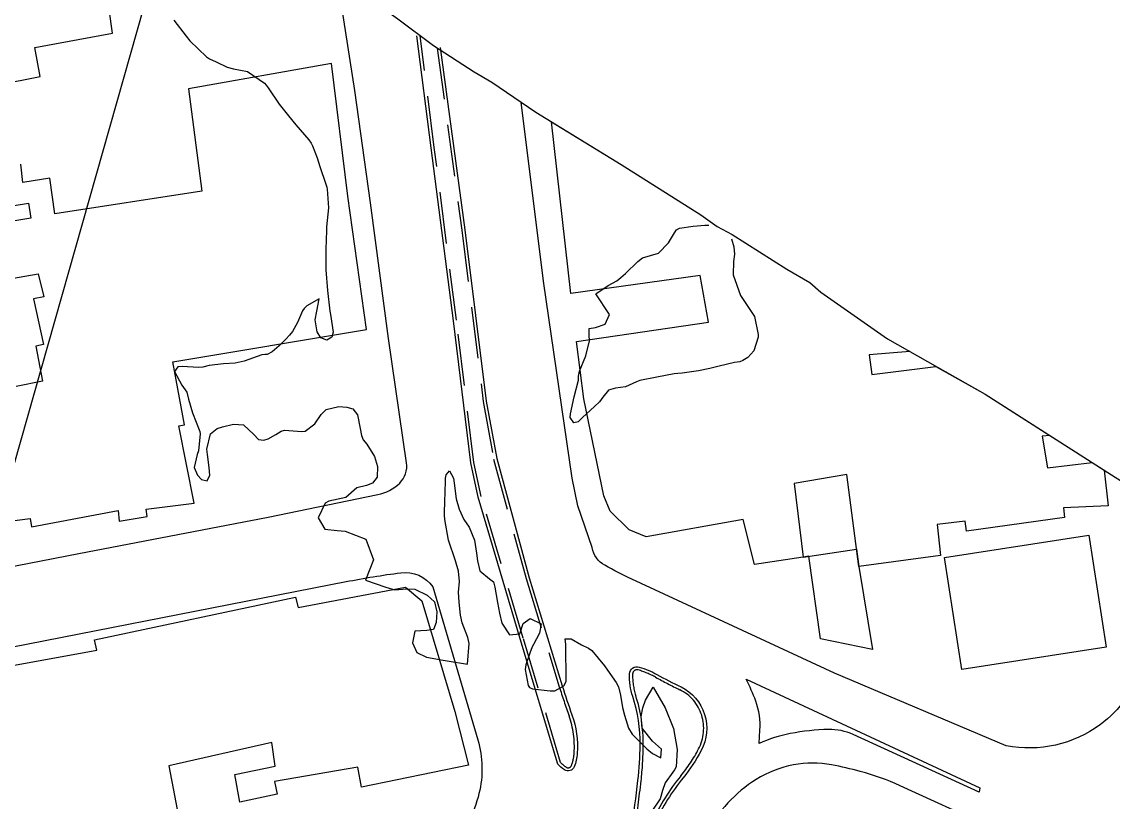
# Model space of a CAD drawing. Header units: metres. Extents: x 298520 to 308411, y 7433745 to 7450750.
# Drawn here: x 306774.9 to 306880.6, y 7435617.5 to 7435693.1 of the extents above; entities that cross this region are included whole.
import ezdxf

# ---------------------------------------------------------------- set-up
doc = ezdxf.new("R2010")
doc.units = ezdxf.units.M
doc.header["$LTSCALE"] = 10
doc.linetypes.add('CONTINUO', pattern=[0])
doc.linetypes.add('DASHED', pattern=[0.75, 0.5, -0.25])
for name, color, linetype in [('Area', 45, 'Continuous'), ('Canteiro', 45, 'DASHED'), ('Curvas de Nivel 1m', 11, 'Continuous'), ('Edificações', 30, 'Continuous'), ('TEXTO', 45, 'Continuous'), ('Vias Primárias', 230, 'Continuous')]:
    doc.layers.add(name, color=color, linetype=linetype)

msp = doc.modelspace()

# ---------------------------------------------------------------- linework, layer by layer
at = {"layer": 'Area'}
msp.add_polyline3d([(306772.98, 7435718.15, 720.21), (306778.79, 7435714.63, 719.9), (306782.47, 7435712.38, 712.34), (306784.7, 7435711.09, 712.42), (306793.67, 7435705.25, 711.86), (306801.93, 7435699.73, 711.69), (306804.6, 7435698.3, 711.7), (306806.23, 7435697.01, 711.8), (306811.31, 7435693.36, 711.84), (306814.76, 7435690.77, 711.76), (306818.71, 7435688.23, 711.78), (306820.44, 7435687.22, 711.88), (306824.69, 7435684.3, 711.81), (306832.96, 7435679.26, 719.42), (306840.67, 7435674.38, 714.88), (306842.26, 7435673.26, 716.82), (306843.71, 7435672.47, 716.79), (306849.01, 7435669.11, 715.52), (306851.22, 7435667.82, 715.72), (306852.29, 7435666.9, 715.75), (306858.74, 7435662.37, 714.39), (306868.19, 7435657.01, 715.25), (306880.43, 7435649.22, 711.29), (306884.58, 7435646.61, 711.11)], dxfattribs=at)
at = {"layer": 'Canteiro'}
for points in [[(306815.14, 7435690.52), (306817.51, 7435672.89), (306819.59, 7435656.3), (306820.6, 7435650.72), (306823.74, 7435639.17), (306826.96, 7435628.7, 0.011682), (306827.9, 7435625.88, -0.102438), (306828.4, 7435622.28, -0.079503), (306828.13, 7435621.06, -0.478063), (306827.62, 7435620.91, -0.043028), (306827.08, 7435621.37), (306823.47, 7435633.41), (306819.39, 7435647.12), (306818.69, 7435650.41), (306817, 7435664.17), (306814.85, 7435680.9), (306813.47, 7435691.74)], [(306834.27, 7435614.86, 0.006205), (306834.88, 7435619.58, 0.026335), (306835.09, 7435623.04, 0.08121), (306834.36, 7435627.84, -0.087786), (306834.06, 7435629.93, -0.490578), (306834.61, 7435630.32, -0.05317), (306836.28, 7435629.62, 0.012164), (306838.62, 7435628.41, -0.206995), (306840.75, 7435625.93, -0.199272), (306840.45, 7435622.67, -0.05019), (306838.73, 7435620.08, 0.067473), (306835.97, 7435615.6, 0.065569)]]:
    msp.add_lwpolyline(points, format="xyb", dxfattribs=at)
at = {"layer": 'Curvas de Nivel 1m', "elevation": 712, "flags": 128}
for points in [[(306789.64, 7435693.22), (306790.81, 7435691.66), (306791.17, 7435691.21), (306792.79, 7435689.68), (306793.08, 7435689.48), (306793.71, 7435689.18), (306794.78, 7435688.68), (306795.42, 7435688.5), (306796.77, 7435688.24), (306798.42, 7435687.11), (306798.58, 7435686.94), (306798.75, 7435686.68), (306799.82, 7435685.1), (306800.72, 7435683.95), (306801.45, 7435683.08), (306802.69, 7435681.63), (306802.93, 7435681.31), (306803.06, 7435681.06), (306803.5, 7435679.89), (306803.78, 7435679.05), (306804.34, 7435677.34), (306804.43, 7435677.04), (306804.46, 7435676.87), (306804.61, 7435675.04), (306804.42, 7435673.21), (306804.41, 7435673.04), (306804.4, 7435672.86), (306804.35, 7435671.04), (306804.34, 7435670.83), (306804.35, 7435669.04), (306804.51, 7435667.04), (306804.75, 7435665.04), (306804.81, 7435664.72), (306805.06, 7435663.03), (306804.94, 7435662.55), (306804.45, 7435662.23), (306803.87, 7435662.47), (306803.52, 7435663.05), (306803.31, 7435664.22), (306803.49, 7435665.05), (306803.71, 7435666.25), (306802.5, 7435665.58), (306802.25, 7435665.32), (306802.1, 7435665.07), (306801.61, 7435663.95), (306801.13, 7435663.08), (306800.83, 7435662.72), (306800.46, 7435662.35), (306799.83, 7435661.71), (306799.14, 7435661.1), (306798.68, 7435660.86), (306798.44, 7435660.87), (306798.16, 7435660.83), (306796.43, 7435660.22), (306795.56, 7435660.02), (306794.43, 7435659.96), (306793.04, 7435659.8), (306792.43, 7435659.64), (306792.03, 7435659.59), (306790.43, 7435659.68), (306790, 7435659.65), (306789.69, 7435659.22), (306790.4, 7435657.89), (306790.87, 7435657.21), (306791.06, 7435656.53), (306791.42, 7435655.2), (306792.13, 7435653.41), (306792.18, 7435653.19), (306792, 7435651.52), (306791.88, 7435651.19), (306791.58, 7435649.93), (306791.92, 7435649.19), (306792.3, 7435648.77), (306792.86, 7435648.62), (306793.1, 7435649.18), (306793.06, 7435649.93), (306792.87, 7435651.18), (306792.83, 7435651.68), (306793.19, 7435653.18), (306793.83, 7435653.69), (306794.35, 7435653.86), (306795.4, 7435654.11), (306796.36, 7435654.05), (306797.36, 7435653.12), (306797.84, 7435652.62), (306798.34, 7435652.56), (306798.76, 7435652.69), (306799.52, 7435653.1), (306800.01, 7435653.43), (306800.35, 7435653.54), (306802.03, 7435653.39), (306802.35, 7435653.43), (306803.29, 7435654.13), (306803.9, 7435655.05), (306804.38, 7435655.54), (306805.59, 7435655.82), (306806.38, 7435655.77), (306806.97, 7435655.6), (306807.4, 7435655), (306807.67, 7435653.69), (306807.8, 7435653), (306807.95, 7435652.61), (306808.33, 7435652.17), (306809.05, 7435650.98), (306809.35, 7435650.01), (306809.32, 7435648.98), (306808.87, 7435648.41), (306808.29, 7435648.18), (306807.35, 7435647.94), (306806.27, 7435647.02), (306804.64, 7435646.67), (306804.27, 7435646.46), (306803.59, 7435645.05), (306804.24, 7435643.94), (306805.46, 7435643.81), (306806.23, 7435643.75), (306808.22, 7435642.99), (306808.95, 7435640.98), (306808.18, 7435639), (306810.17, 7435638.35), (306811.04, 7435638.09), (306812.17, 7435638.16), (306812.98, 7435638.13), (306814.16, 7435637.56), (306814.88, 7435636.91), (306815.11, 7435635.95), (306815.04, 7435634.91), (306814.79, 7435634.25), (306814.12, 7435634.13), (306812.98, 7435634.07), (306812.75, 7435632.94), (306813.17, 7435632.01), (306814.09, 7435631.57), (306815.72, 7435631.27), (306816.09, 7435631.21), (306818.08, 7435630.88), (306818.24, 7435632.88), (306818.11, 7435633.45), (306817.55, 7435634.89), (306817.39, 7435635.64), (306817.26, 7435636.89), (306817.21, 7435637.84), (306817.28, 7435638.89), (306817.19, 7435639.89), (306816.91, 7435640.89), (306816.22, 7435642.9), (306815.88, 7435644.9), (306815.84, 7435645.32), (306815.88, 7435646.9), (306815.91, 7435647.28), (306815.95, 7435648.9), (306815.99, 7435649.22), (306816.31, 7435649.6), (306816.71, 7435648.9), (306816.78, 7435648.41), (306816.97, 7435646.89), (306817.25, 7435645.9), (306817.71, 7435644.89), (306818.24, 7435644.14), (306818.75, 7435642.87), (306818.95, 7435641.61), (306819.02, 7435640.87), (306819.26, 7435639.93), (306820.19, 7435639.15), (306820.59, 7435638.85), (306820.7, 7435638.32), (306820.98, 7435636.84), (306821.17, 7435635.82), (306821.4, 7435634.84), (306822.12, 7435633.73), (306823.13, 7435633.81), (306823.47, 7435634.81), (306824.14, 7435635.3), (306825.21, 7435634.79), (306825.03, 7435633.88), (306824.45, 7435632.8), (306824.34, 7435632.56), (306824.09, 7435631.96), (306823.71, 7435630.81), (306823.65, 7435630.37), (306823.93, 7435628.8), (306824.06, 7435628.63), (306824.37, 7435628.49), (306826.06, 7435628.29), (306826.53, 7435628.3), (306827.4, 7435628.77), (306827.62, 7435629.21), (306827.63, 7435630.76), (306827.59, 7435631.26), (306827.59, 7435632.77), (306827.53, 7435633.34), (306828.11, 7435633.34), (306829.11, 7435632.74), (306829.8, 7435632.44), (306830.1, 7435632.22), (306831.33, 7435630.72), (306832.07, 7435629.64), (306832.47, 7435629.11), (306832.68, 7435628.7), (306832.88, 7435627.87), (306833.09, 7435626.69), (306833.27, 7435625.94), (306833.66, 7435624.69), (306834, 7435624.1), (306835.42, 7435622.67), (306835.98, 7435622.24), (306836.8, 7435621.83), (306836.85, 7435622.65), (306835.99, 7435623.43), (306834.98, 7435624.67), (306834.88, 7435625.82), (306835.06, 7435626.67), (306835.31, 7435627.4), (306836.06, 7435628.66), (306837.2, 7435626.65), (306838.01, 7435624.64), (306838.38, 7435622.63), (306838.27, 7435620.94), (306838.1, 7435620.64), (306837.96, 7435620.44), (306837.21, 7435619.39), (306836.96, 7435618.65), (306836.73, 7435617.86), (306835.91, 7435616.66)], [(306843.64, 7435672.04), (306843.86, 7435671.28), (306843.94, 7435670.57), (306843.83, 7435669.85), (306843.79, 7435668.57), (306844.51, 7435666.56), (306845.85, 7435664.55), (306846.23, 7435662.78), (306846.21, 7435662.54), (306845.8, 7435661.2), (306845.21, 7435660.55), (306844.73, 7435660.26), (306844.44, 7435660.16), (306843.94, 7435660.07), (306842.43, 7435659.74), (306841.53, 7435659.5), (306840.43, 7435659.28), (306838.86, 7435659.06), (306838.43, 7435659.02), (306838.09, 7435658.98), (306836.42, 7435658.66), (306834.75, 7435658.34), (306834.42, 7435658.21), (306833.37, 7435657.73), (306832.41, 7435657.6), (306831.71, 7435657.41), (306831.18, 7435656.72), (306830.85, 7435656.26), (306830.38, 7435655.82), (306829.19, 7435654.75), (306828.77, 7435654.35), (306828.36, 7435654.23), (306828.02, 7435654.76), (306828.03, 7435655.11), (306828.39, 7435656.76), (306828.81, 7435658.36), (306828.81, 7435658.75), (306828.92, 7435659.24), (306829.53, 7435660.74), (306829.89, 7435662.17), (306829.85, 7435662.74), (306829.84, 7435663.37), (306830.47, 7435663.48), (306831.41, 7435663.79), (306831.83, 7435664.72), (306830.51, 7435666.73), (306831.69, 7435667.55), (306832.53, 7435667.99), (306832.93, 7435668.31), (306833.38, 7435668.7), (306834.55, 7435669.85), (306835.03, 7435670.2), (306836.56, 7435670.66), (306837.55, 7435671.68), (306838.13, 7435672.64), (306838.32, 7435672.91), (306838.59, 7435673.07), (306839.92, 7435673.29), (306841.05, 7435673.38), (306841.45, 7435673.37)]]:
    msp.add_lwpolyline(points, dxfattribs=at)
at = {"layer": 'Edificações'}
for points in [[(306756.16, 7435683.69), (306776.69, 7435687.76), (306776.15, 7435690.58), (306783.69, 7435691.95), (306783.35, 7435694.26), (306778.91, 7435696.59), (306776.69, 7435696.33), (306775.93, 7435701.55), (306778.95, 7435701.82), (306781.38, 7435704.95), (306781.15, 7435707.03), (306777.21, 7435706.2), (306776.45, 7435706.84), (306772.89, 7435708.09)], [(306772.92, 7435644.62), (306775.7, 7435644.99), (306775.85, 7435644.17), (306784.22, 7435645.77), (306784.33, 7435644.73), (306787.04, 7435645.17), (306786.93, 7435645.88), (306791.59, 7435646.47), (306790.11, 7435653.94), (306790.67, 7435654.05), (306789.52, 7435660.14), (306808.3, 7435663.29), (306806.49, 7435676.18), (306804.9, 7435689.04), (306791.05, 7435686.56), (306792.33, 7435676.67), (306778.09, 7435674.48), (306777.61, 7435677.92), (306775, 7435677.5), (306774.82, 7435679.28)], [(306770.96, 7435674.77), (306775.54, 7435675.49), (306775.77, 7435674.06), (306770.53, 7435673.18)], [(306764.66, 7435666.6), (306776.5, 7435668.65), (306777.05, 7435666.45), (306776.02, 7435666.26), (306777, 7435661.81), (306776.25, 7435661.66), (306776.92, 7435658.29), (306774.37, 7435657.77)], [(306772.4, 7435630.47), (306782.18, 7435632.24), (306781.93, 7435633.23), (306801.41, 7435637.36), (306801.66, 7435636.36), (306812.06, 7435638.35), (306813.65, 7435637.01), (306816.83, 7435626.29), (306818.18, 7435621.09), (306807.79, 7435618.96), (306807.46, 7435620.91), (306799.36, 7435619.53), (306799.64, 7435618.29), (306796.02, 7435617.53), (306795.54, 7435620.2), (306799.45, 7435621.01), (306799.12, 7435623.29), (306789.15, 7435621.05), (306790.25, 7435615.29)]]:
    msp.add_lwpolyline(points, dxfattribs=at)
at = {"layer": 'Edificações', "elevation": 713.22}
msp.add_lwpolyline([(306826.21, 7435683.37), (306832.96, 7435679.26), (306840.67, 7435674.38), (306842.26, 7435673.26), (306843.71, 7435672.47), (306849.01, 7435669.11), (306851.22, 7435667.82), (306852.29, 7435666.9), (306858.74, 7435662.37), (306860.91, 7435661.14), (306856.96, 7435660.82), (306857.24, 7435658.93), (306863.43, 7435659.71), (306868.19, 7435657.01), (306874.47, 7435653.01), (306873.74, 7435652.96), (306874.23, 7435649.89), (306878.57, 7435650.4), (306879.74, 7435649.65), (306880.12, 7435646.21), (306875.8, 7435646), (306875.9, 7435645.07), (306866.4, 7435643.74), (306866.27, 7435644.73), (306863.56, 7435644.41), (306863.87, 7435641.39), (306855.96, 7435640.35), (306854.81, 7435649.23), (306849.71, 7435648.36), (306850.58, 7435641.24), (306855.75, 7435642.02), (306855.96, 7435640.35), (306857.28, 7435632.29), (306852.27, 7435633.34), (306851.14, 7435641.33), (306850.58, 7435641.24), (306845.87, 7435640.53), (306844.77, 7435644.88), (306835.38, 7435643.2), (306833.74, 7435643.87), (306831.89, 7435645.68), (306831.26, 7435647.19), (306829.32, 7435656.57), (306828.63, 7435662.1), (306841.41, 7435663.97), (306840.6, 7435668.5), (306828.06, 7435666.76)], close=True, dxfattribs=at)
at = {"layer": 'Edificações'}
msp.add_lwpolyline([(306865.94, 7435630.37), (306864.27, 7435641.22), (306878.26, 7435643.37), (306879.93, 7435632.52)], close=True, dxfattribs=at)
at = {"layer": 'TEXTO', "linetype": 'CONTINUO'}
msp.add_polyline3d([(306792.06, 7435713.32, 0), (306738.21, 7435523.72, 0)], dxfattribs=at)
at = {"layer": 'Vias Primárias'}
for points, elevation in [([(306736.71, 7435742.26), (306700.89, 7435727.25), (306688.35, 7435721.69, 0.246982), (306685.31, 7435717.84, 0.087075), (306685.27, 7435714.68), (306688.46, 7435698.16), (306691.73, 7435681.34), (306694.3, 7435667.39), (306698.12, 7435647.6), (306701.17, 7435632.2, 0.006763), (306701.83, 7435629.08, 0.349452), (306704.25, 7435627.14), (306733.58, 7435632.42), (306752.86, 7435636.24), (306780.43, 7435641.6), (306798.76, 7435645.12), (306809.38, 7435647.29, 0.143929), (306811.5, 7435648.41, 0.239218), (306812.17, 7435650.38), (306810.42, 7435662.39), (306808.68, 7435675.53), (306807.15, 7435686.41), (306805.42, 7435697.65)], 719.28), ([(306881.89, 7435648.3), (306883.68, 7435635.46, -0.108054), (306883.3, 7435630.61, -0.162466), (306879.36, 7435625.03, -0.210378), (306870.25, 7435622.99), (306853.62, 7435630.02), (306833.97, 7435639.12, -0.018768), (306831.36, 7435640.45, -0.222667), (306830.14, 7435642.16), (306828.75, 7435646.22), (306828.22, 7435648.88), (306825.44, 7435667.94), (306823.25, 7435685.28)], 711.23)]:
    msp.add_lwpolyline(points, format="xyb", dxfattribs=dict(at, elevation=elevation))
for points in [[(306815.43, 7435690.56), (306817.81, 7435672.93), (306819.88, 7435656.34), (306820.9, 7435650.79), (306824.03, 7435639.25), (306827.24, 7435628.79, 0.011682), (306828.18, 7435625.98, -0.102438), (306828.7, 7435622.26, -0.079503), (306828.41, 7435620.95, -0.479826), (306827.45, 7435620.66, -0.047505), (306826.81, 7435621.21), (306823.18, 7435633.32), (306819.1, 7435647.05), (306818.39, 7435650.36), (306816.71, 7435664.13), (306814.55, 7435680.86), (306813.17, 7435691.7)], [(306765.78, 7435630.94), (306806.3, 7435638.87, -0.015822), (306811.6, 7435639.73, -0.280957), (306814.7, 7435638.36), (306819.07, 7435623.55, -0.13299), (306819.18, 7435618.37, -0.102696), (306816.6, 7435612.98, -0.042362), (306813.58, 7435609.65), (306810.47, 7435606.74)], [(306833.97, 7435614.9, 0.006205), (306834.58, 7435619.62, 0.026335), (306834.79, 7435623.05, 0.08121), (306834.07, 7435627.75, -0.087786), (306833.76, 7435629.94, -0.490578), (306834.69, 7435630.6, -0.05317), (306836.42, 7435629.88, 0.012164), (306838.75, 7435628.68, -0.206995), (306841.03, 7435626.02, -0.199272), (306840.71, 7435622.53, -0.05019), (306838.96, 7435619.89, 0.067473), (306836.24, 7435615.48, 0.065569)], [(306902.44, 7435599.76), (306859.97, 7435619.11, 0.041427), (306856.11, 7435620.49, 0.01826), (306853.32, 7435621.14, 0.094701), (306849.65, 7435621.14, 0.092618), (306846.03, 7435619.72, 0.135077), (306841.26, 7435614.53, 0.128029)]]:
    msp.add_lwpolyline(points, format="xyb", dxfattribs=at)
msp.add_lwpolyline([(306846.3, 7435623.2), (306846.39, 7435624.48, 0.104449), (306845.98, 7435627.31, 0.033022), (306845.06, 7435629.42), (306867.7, 7435618.9), (306867.61, 7435618.5), (306855.41, 7435624.07, 0.113331), (306853.04, 7435624.56, 0.042017), (306849.33, 7435624.16, 0.057329)], format="xyb", close=True, dxfattribs=at)

doc.saveas('drawing.dxf')
